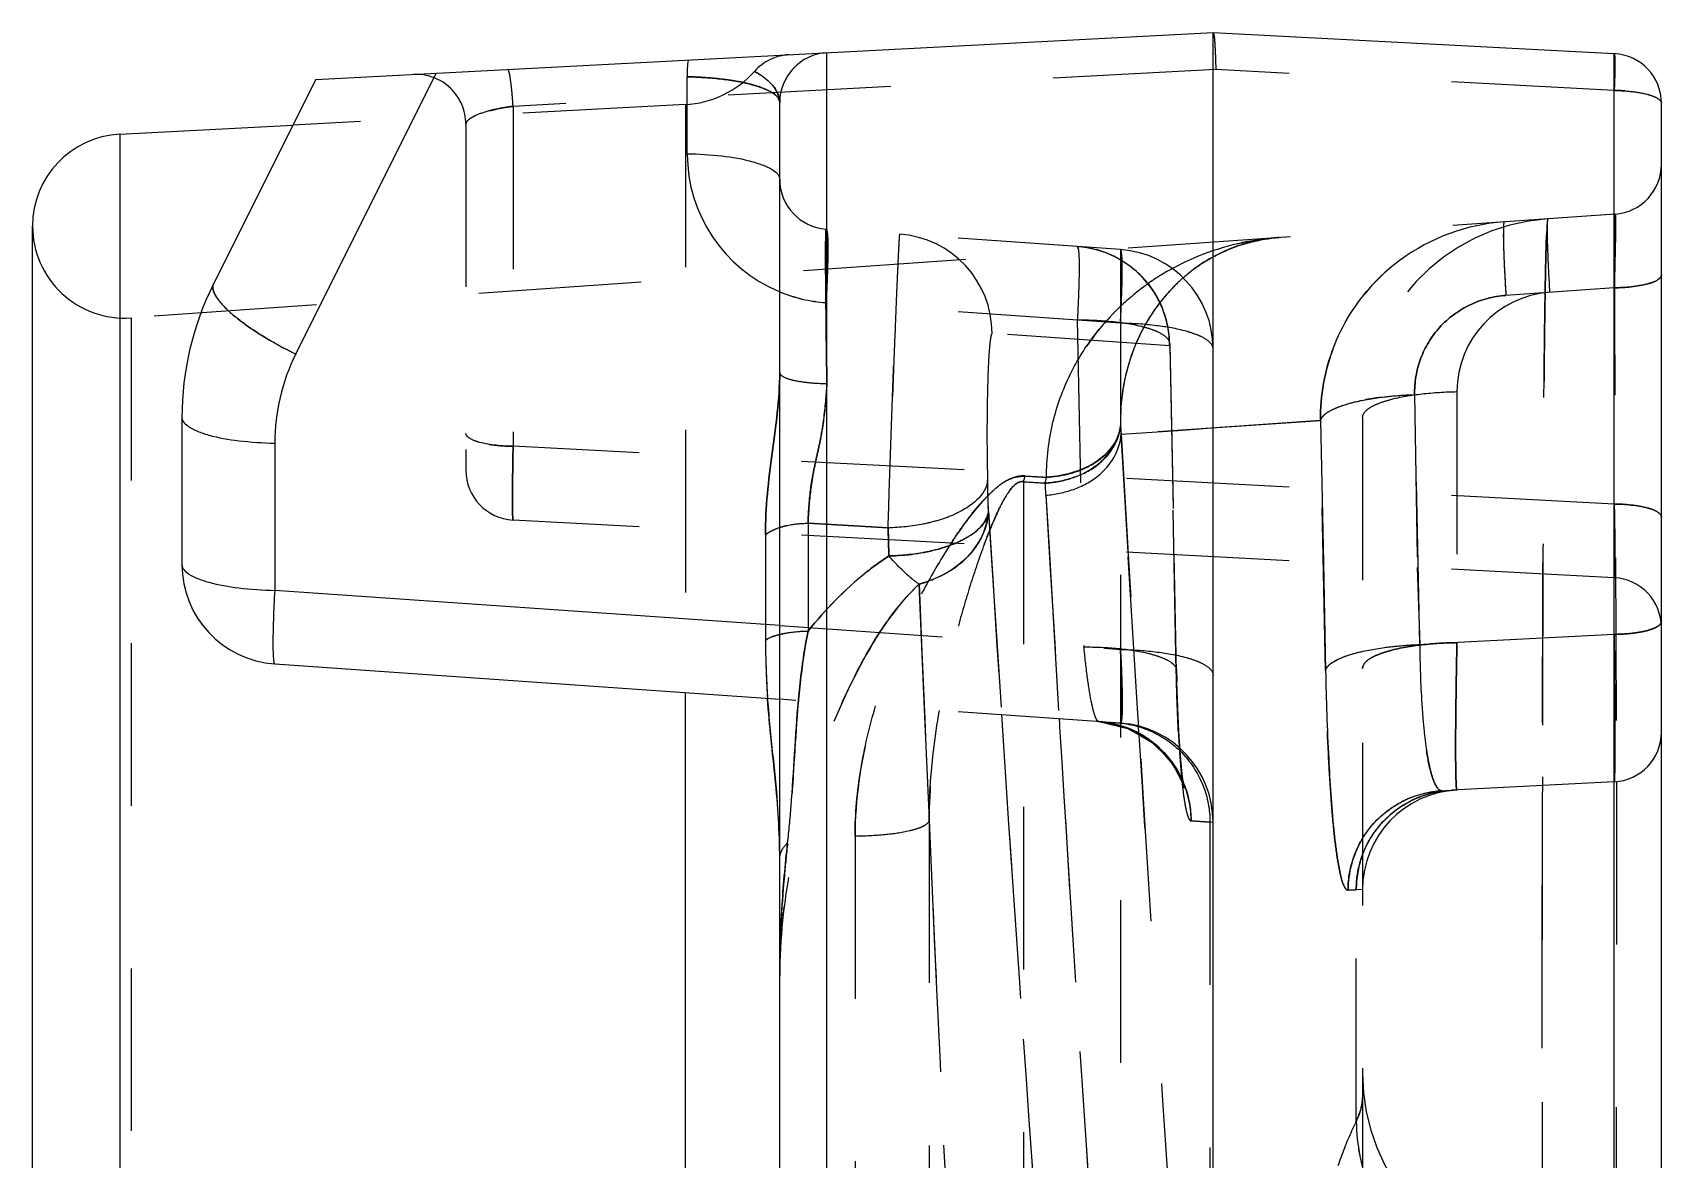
# Model space of a CAD drawing. Header units: millimetres. Extents: x 1727 to 4210, y -6182 to 759.
# Drawn here: x 3004.96 to 3021.31, y -427.03 to -415.71 of the extents above; entities that cross this region are included whole.
import ezdxf

# ---------------------------------------------------------------- set-up
doc = ezdxf.new("R2010")
doc.units = ezdxf.units.MM
doc.header["$LTSCALE"] = 16.335
doc.linetypes.add('HIDDEN', pattern=[0.2, 0.1, -0.1])
doc.layers.get('0').update_dxf_attribs({"linetype": 'CONTINUOUS'})
doc.layers.add('DEFAULT_2', color=8, linetype='HIDDEN')

msp = doc.modelspace()

# ---------------------------------------------------------------- linework, layer by layer
at = {"color": 7, "linetype": 'Continuous'}
for p, q in [((3007.804, -416.186), (3016.811, -415.714)), ((3016.811, -591.714), (3016.811, -415.714)), ((3016.811, -415.714), (3020.837, -415.925)), ((3012.931, -593.711), (3012.935, -415.917)), ((3020.837, -591.503), (3020.837, -415.925)), ((3007.804, -416.186), (3006.778, -418.237)), ((3007.603, -418.943), (3009.013, -416.122)), ((3011.531, -416.93), (3011.531, -416.158)), ((3012.461, -593.626), (3012.461, -416.416)), ((3021.311, -591.003), (3021.311, -416.424)), ((3005.837, -416.734), (3007.575, -416.643)), ((3005.837, -416.734), (3005.837, -433.693)), ((3004.961, -432.771), (3004.961, -417.657)), ((3006.461, -419.579), (3006.461, -421.057)), ((3007.392, -419.837), (3007.392, -421.316)), ((3012.461, -421.67), (3007.392, -421.316)), ((3007.392, -422.055), (3012.461, -422.41)), ((3011.514, -432.371), (3011.514, -422.343))]:
    msp.add_line(p, q, dxfattribs=at)
for centre, radius, start, end in [((3012.961, -416.416), 0.5, 93, 180), ((3020.811, -416.424), 0.5, 0, 87), ((3013.032, -416.158), 1.501, 173.5702, 179.9978), ((3005.885, -417.657), 0.924, 93, 180), ((3013.028, -416.934), 1.495, 180.0028, 247.5204), ((3009.461, -419.579), 3, 153.4349, 180), ((3009.391, -419.837), 1.999, 153.4315, 180.0035), ((3007.461, -421.057), 1, 180, 266)]:
    msp.add_arc(centre, radius, start, end, dxfattribs=at)
for points, knots in [([(3012.202, -416.242), (3012.099, -416.213), (3011.875, -416.175), (3011.65, -416.16), (3011.531, -416.158)], [0, 0, 0, 0, 0.474988, 1, 1, 1, 1]), ([(3012.461, -416.416), (3012.461, -416.38), (3012.404, -416.322), (3012.31, -416.277), (3012.241, -416.253), (3012.202, -416.242)], [0, 0, 0, 0, 0.336817, 0.624483, 1, 1, 1, 1]), ([(3011.531, -416.93), (3011.647, -416.932), (3011.87, -416.946), (3012.131, -416.989), (3012.304, -417.047), (3012.402, -417.092), (3012.461, -417.151), (3012.461, -417.188)], [0, 0, 0, 0, 0.3486, 0.66679, 0.791996, 0.888088, 1, 1, 1, 1]), ([(3006.778, -418.237), (3006.758, -418.277), (3006.797, -418.368), (3006.876, -418.46), (3006.977, -418.555), (3007.105, -418.653), (3007.312, -418.792), (3007.483, -418.885), (3007.603, -418.943)], [0, 0, 0, 0, 0.117056, 0.213862, 0.336535, 0.481931, 0.645224, 1, 1, 1, 1]), ([(3006.461, -419.579), (3006.461, -419.618), (3006.525, -419.677), (3006.622, -419.722), (3006.789, -419.777), (3007.048, -419.82), (3007.271, -419.835), (3007.392, -419.837)], [0, 0, 0, 0, 0.117502, 0.212554, 0.33299, 0.638838, 1, 1, 1, 1]), ([(3006.461, -421.057), (3006.461, -421.097), (3006.525, -421.155), (3006.622, -421.2), (3006.789, -421.255), (3007.048, -421.299), (3007.271, -421.313), (3007.392, -421.316)], [0, 0, 0, 0, 0.117502, 0.212554, 0.33299, 0.638838, 1, 1, 1, 1]), ([(3007.392, -421.316), (3007.386, -421.414), (3007.38, -421.555), (3007.375, -421.732), (3007.373, -421.841), (3007.374, -421.927), (3007.377, -421.995), (3007.382, -422.029), (3007.386, -422.055), (3007.392, -422.055)], [0, 0, 0, 0, 0.397819, 0.570098, 0.717462, 0.836511, 0.924137, 0.97853, 1, 1, 1, 1]), ([(3012.461, -424.008), (3012.461, -423.742), (3012.423, -423.206), (3012.356, -422.674), (3012.339, -422.404)], [0, 0, 0, 0, 0.495259, 1, 1, 1, 1])]:
    msp.add_open_spline(points, degree=3, knots=knots, dxfattribs=at)
at = {"layer": 'DEFAULT_2', "color": 8, "linetype": 'HIDDEN'}
for p, q in [((3016.838, -416.085), (3009.785, -416.455)), ((3012.208, -416.103), (3012.219, -416.11)), ((3020.837, -416.295), (3016.838, -416.085)), ((3011.514, -416.437), (3007.575, -416.643)), ((3009.785, -416.455), (3009.785, -419.869)), ((3011.514, -416.437), (3011.514, -422.343)), ((3009.311, -416.634), (3009.311, -420.11)), ((3020.846, -417.536), (3005.95, -418.578)), ((3015.881, -417.893), (3012.926, -417.687)), ((3020.837, -417.721), (3020.86, -423.239)), ((3015.881, -417.893), (3015.881, -589.534)), ((3020.837, -418.277), (3019.75, -418.353)), ((3015.881, -418.633), (3012.926, -418.426)), ((3005.95, -418.578), (3005.95, -431.848)), ((3015.448, -418.602), (3015.515, -421.884)), ((3016.376, -418.861), (3014.593, -418.736)), ((3016.376, -418.861), (3016.378, -418.841)), ((3016.442, -422.142), (3016.376, -418.861)), ((3016.376, -418.861), (3016.418, -420.957)), ((3016.378, -418.84), (3016.447, -422.23)), ((3018.885, -421.861), (3018.834, -419.35)), ((3018.834, -419.35), (3018.861, -421.085)), ((3019.259, -419.32), (3019.259, -421.841)), ((3017.889, -419.609), (3015.887, -419.748)), ((3016.458, -419.709), (3016.799, -419.685)), ((3016.799, -419.685), (3017.889, -419.609)), ((3017.94, -422.119), (3017.889, -419.609)), ((3017.889, -419.609), (3017.918, -421.036)), ((3018.311, -419.579), (3018.311, -587.849)), ((3015.887, -419.748), (3016.458, -419.709)), ((3015.957, -420.933), (3015.887, -419.748)), ((3020.837, -420.449), (3009.785, -419.869)), ((3014.909, -420.224), (3014.909, -446.277)), ((3015.133, -420.36), (3015.164, -420.891)), ((3020.837, -421.189), (3009.785, -420.61)), ((3012.745, -420.642), (3012.745, -421.725)), ((3013.549, -420.688), (3012.745, -420.642)), ((3012.745, -420.642), (3013.549, -420.688)), ((3014.556, -420.524), (3014.577, -420.86)), ((3012.317, -420.758), (3012.317, -421.814)), ((3013.549, -420.688), (3013.553, -420.807)), ((3013.553, -420.807), (3013.557, -420.97)), ((3014.577, -420.86), (3014.687, -422.564)), ((3015.164, -420.891), (3015.266, -422.606)), ((3016.059, -422.609), (3015.957, -420.933)), ((3016.418, -420.957), (3016.442, -422.142)), ((3017.918, -421.036), (3017.94, -422.119)), ((3018.861, -421.085), (3018.885, -421.861)), ((3013.859, -421.254), (3013.912, -422.51)), ((3012.461, -421.67), (3015.881, -421.909)), ((3020.837, -421.758), (3018.885, -421.861)), ((3016.445, -422.122), (3016.442, -422.142)), ((3015.881, -422.649), (3012.461, -422.41)), ((3013.912, -422.51), (3013.96, -423.623)), ((3015.266, -422.606), (3015.269, -422.657)), ((3015.663, -422.633), (3015.969, -422.705)), ((3016.061, -422.638), (3016.059, -422.609)), ((3016.064, -422.697), (3016.061, -422.638)), ((3015.269, -422.657), (3015.271, -422.686)), ((3015.969, -422.705), (3016.232, -422.865)), ((3016.068, -422.766), (3016.064, -422.697)), ((3016.101, -423.285), (3016.068, -422.766)), ((3016.232, -422.865), (3016.411, -423.067)), ((3016.411, -423.067), (3016.497, -423.236)), ((3016.126, -423.688), (3016.101, -423.285)), ((3016.476, -423.183), (3016.507, -423.26)), ((3016.501, -423.243), (3016.516, -423.293)), ((3020.837, -423.239), (3019.11, -423.329)), ((3020.86, -423.239), (3020.847, -444.381)), ((3013.961, -423.623), (3013.961, -577.455)), ((3013.217, -423.783), (3013.217, -430.972)), ((3016.128, -423.715), (3016.126, -423.688)), ((3016.59, -423.631), (3016.78, -423.644)), ((3016.78, -423.644), (3016.59, -423.631)), ((3016.78, -423.644), (3016.78, -427.998)), ((3016.811, -423.646), (3016.78, -423.644)), ((3018.166, -424.328), (3018.248, -424.323)), ((3018.193, -424.326), (3018.166, -424.328)), ((3018.248, -424.323), (3018.193, -424.326)), ((3018.311, -424.32), (3018.248, -424.323)), ((3018.248, -426.648), (3018.248, -424.326))]:
    msp.add_line(p, q, dxfattribs=at)
for points in [[(3016.507, -423.26), (3016.516, -423.292), (3016.516, -423.288), (3016.503, -423.191), (3016.486, -423.019), (3016.469, -422.782), (3016.455, -422.485), (3016.445, -422.121)], [(3016.516, -423.293), (3016.519, -423.303), (3016.51, -423.247), (3016.493, -423.099), (3016.475, -422.875), (3016.459, -422.582), (3016.447, -422.23)], [(3015.663, -422.633), (3015.922, -422.687), (3016.177, -422.822)], [(3016.177, -422.822), (3016.364, -423.002), (3016.476, -423.183)]]:
    msp.add_lwpolyline(points, dxfattribs=at)
for centre, radius, start, end in [((3012.581, -416.436), 0.5, 93, 138.2863), ((3011.461, -415.438), 1, 273, 318.2863), ((3008.811, -416.634), 0.5, 0, 93), ((3020.813, -418.149), 1.854, 85.9887, 89.2487), ((3020.811, -417.038), 0.5, 274, 0), ((3012.961, -417.188), 0.5, 180, 266), ((3005.885, -417.657), 0.924, 180, 274), ((3013.594, -418.735), 0.999, 359.9539, 85.9658), ((3020.311, -419.579), 2, 94, 180), ((3015.379, -418.856), 0.995, 359.9535, 85.9912), ((3015.811, -418.891), 1, 0, 86), ((3017.606, -420.281), 2.506, 117.667, 125.5821), ((3017.617, -419.439), 1.678, 122.5312, 130.9721), ((2999.881, -417.692), 13.066, 356.7769, 358.2801), ((3017.672, -419.502), 1.762, 130.9828, 137.4697), ((3017.634, -419.455), 1.701, 126.4737, 131.0551), ((3013.031, -416.93), 1.5, 247.5204, 266.0004), ((3017.615, -420.293), 2.52, 125.5929, 133.4703), ((3017.697, -419.527), 1.797, 137.4181, 148.0019), ((3020.259, -419.32), 1, 94.008, 179.9919), ((3017.74, -419.552), 1.847, 148.0475, 156.0025), ((3017.82, -419.588), 1.935, 155.9956, 159.6851), ((3017.898, -419.614), 2.017, 159.7446, 181.3851), ((3018.841, -422.069), 2.714, 97.5632, 100.7036), ((3017.865, -419.587), 1.985, 182.1893, 184.6717), ((3017.839, -419.589), 1.958, 182.1771, 184.6808), ((3849.804, -371.073), 835.336, 183.340548, 184.157992), ((3009.811, -420.11), 0.5, 180, 267), ((3013.28, -419.798), 1.684, 345.3555, 347.3662), ((3018.154, -364.452), 55.809, 266.6807, 266.9031), ((3018.282, -362.183), 58.081, 266.68439, 266.89795), ((3013.44, -419.815), 1.738, 345.8912, 347.9204), ((2866.563, -424.351), 148.043, 1.4814, 1.60214), ((2866.812, -424.344), 147.793, 1.48103, 1.60218), ((3018.345, -370.679), 49.664, 266.0329, 266.2826), ((3018.296, -363.022), 57.303, 266.61099, 266.82812), ((3017.877, -420.199), 2.752, 180.8175, 183.354), ((3848.518, -372.111), 834.78, 183.313483, 184.131474), ((3939.301, -362.071), 926.591, 183.616856, 184.2866), ((3012.522, -421.016), 0.33, 123.9065, 128.4556), ((2892.64, -424.411), 120.966, 1.63016, 1.76385), ((3859.636, -424.421), 839.521, 179.768913, 179.91591), ((4374.082, -364.192), 1361.419, 182.402174, 182.858877), ((3020.811, -421.688), 0.5, 0, 87), ((3022.581, -421.736), 10.264, 180.4321, 183.7276), ((3931.631, -362.573), 918.905, 183.743232, 184.10929), ((3015.592, -423.629), 0.998, 67.3682, 85.9666), ((3848.623, -372.105), 834.886, 183.47335, 183.858735), ((3015.811, -423.646), 1, 360, 86), ((3015.602, -423.603), 0.97, 64.6362, 67.3187), ((3015.593, -423.622), 0.992, 60.2716, 64.6222), ((3015.582, -423.642), 1.015, 47.9183, 60.2799), ((3029.435, -422.084), 12.989, 182.8456, 183.7435), ((3020.811, -422.739), 0.5, 272.9998, 0.0001), ((3015.606, -423.615), 0.978, 43.7101, 47.8956), ((3015.615, -423.606), 0.966, 41.0564, 43.6933), ((3015.576, -423.638), 1.016, 25.6433, 40.9837), ((3015.595, -423.629), 0.995, 359.9568, 25.6587), ((3022.055, -422.662), 5.586, 185.6835, 186.0925), ((4758.865, -425.893), 1738.751, 179.910909, 180.072107), ((3019.311, -424.32), 1, 93, 180), ((3019.244, -424.31), 0.987, 93.0063, 137.384), ((3019.162, -424.32), 0.992, 92.975, 115.4602), ((4351.657, -365.187), 1338.973, 182.50132, 182.718829), ((3019.168, -424.328), 1.002, 150.2988, 179.994), ((3019.255, -424.324), 1.007, 160.4915, 179.9812), ((3023.058, -425.189), 10.597, 177.5627, 179.9811), ((3020.311, -426.168), 2, 180, 266), ((3020.211, -426.622), 1.963, 180.7391, 190.1603)]:
    msp.add_arc(centre, radius, start, end, dxfattribs=at)
for points, knots in [([(3016.811, -415.714), (3016.814, -415.714), (3016.816, -415.727), (3016.821, -415.743), (3016.825, -415.777), (3016.828, -415.821), (3016.831, -415.876), (3016.835, -415.965), (3016.837, -416.036), (3016.838, -416.085)], [0, 0, 0, 0, 0.020809, 0.075531, 0.163505, 0.282757, 0.430225, 0.602519, 1, 1, 1, 1]), ([(3020.837, -415.925), (3020.84, -415.925), (3020.841, -415.938), (3020.843, -415.954), (3020.844, -415.989), (3020.844, -416.031), (3020.844, -416.086), (3020.842, -416.175), (3020.84, -416.246), (3020.837, -416.295)], [0, 0, 0, 0, 0.020098, 0.074127, 0.16172, 0.280933, 0.428597, 0.60127, 1, 1, 1, 1]), ([(3020.844, -415.972), (3020.843, -415.96), (3020.843, -415.944), (3020.84, -415.93), (3020.839, -415.925), (3020.837, -415.925)], [0, 0, 0, 0, 0.732033, 0.92281, 1, 1, 1, 1]), ([(3009.785, -416.455), (3009.781, -416.402), (3009.774, -416.311), (3009.762, -416.206), (3009.753, -416.145), (3009.746, -416.114), (3009.741, -416.096), (3009.736, -416.085), (3009.733, -416.085)], [0, 0, 0, 0, 0.419899, 0.731386, 0.838729, 0.920319, 0.975538, 1, 1, 1, 1]), ([(3009.785, -416.455), (3009.781, -416.402), (3009.774, -416.311), (3009.762, -416.206), (3009.753, -416.145), (3009.746, -416.114), (3009.741, -416.096), (3009.736, -416.085), (3009.733, -416.085)], [0, 0, 0, 0, 0.4199, 0.731388, 0.838731, 0.920321, 0.97554, 1, 1, 1, 1]), ([(3012.461, -416.416), (3012.461, -416.371), (3012.436, -416.303), (3012.381, -416.232), (3012.334, -416.188), (3012.288, -416.153), (3012.25, -416.126), (3012.223, -416.114), (3012.212, -416.104), (3012.208, -416.103)], [0, 0, 0, 0, 0.324311, 0.486066, 0.642014, 0.783094, 0.897716, 0.973429, 1, 1, 1, 1]), ([(3020.837, -416.295), (3020.839, -416.261), (3020.843, -416.153), (3020.846, -416.045), (3020.843, -415.971)], [0, 0, 0, 0, 0.312814, 1, 1, 1, 1]), ([(3020.837, -416.295), (3020.839, -416.261), (3020.843, -416.154), (3020.846, -416.046), (3020.844, -415.972)], [0, 0, 0, 0, 0.312488, 1, 1, 1, 1]), ([(3011.531, -416.158), (3011.642, -416.16), (3011.859, -416.174), (3012.115, -416.214), (3012.292, -416.27), (3012.395, -416.316), (3012.461, -416.376), (3012.461, -416.416)], [0, 0, 0, 0, 0.332247, 0.648966, 0.778654, 0.880422, 1, 1, 1, 1]), ([(3012.086, -416.214), (3012.071, -416.211), (3012.01, -416.199), (3011.948, -416.19), (3011.901, -416.184)], [0, 0, 0, 0, 0.240249, 1, 1, 1, 1]), ([(3012.202, -416.242), (3012.193, -416.24), (3012.154, -416.229), (3012.116, -416.22), (3012.086, -416.214)], [0, 0, 0, 0, 0.237537, 1, 1, 1, 1]), ([(3012.219, -416.11), (3012.231, -416.116), (3012.305, -416.161), (3012.374, -416.218), (3012.415, -416.277)], [0, 0, 0, 0, 0.161396, 1, 1, 1, 1]), ([(3012.461, -416.416), (3012.461, -416.408), (3012.454, -416.369), (3012.42, -416.34), (3012.393, -416.322)], [0, 0, 0, 0, 0.196133, 1, 1, 1, 1]), ([(3012.415, -416.277), (3012.435, -416.308), (3012.457, -416.354), (3012.461, -416.404), (3012.461, -416.416)], [0, 0, 0, 0, 0.743965, 1, 1, 1, 1]), ([(3020.837, -416.295), (3020.899, -416.296), (3021.012, -416.303), (3021.144, -416.324), (3021.229, -416.352), (3021.279, -416.375), (3021.311, -416.404), (3021.311, -416.424)], [0, 0, 0, 0, 0.359997, 0.666818, 0.787607, 0.882717, 1, 1, 1, 1]), ([(3009.785, -416.455), (3009.722, -416.462), (3009.608, -416.481), (3009.458, -416.524), (3009.359, -416.566), (3009.311, -416.613), (3009.311, -416.634)], [0, 0, 0, 0, 0.363038, 0.668447, 0.882537, 1, 1, 1, 1]), ([(3009.311, -416.634), (3009.311, -416.617), (3009.345, -416.577), (3009.385, -416.558), (3009.411, -416.546)], [0, 0, 0, 0, 0.367853, 1, 1, 1, 1]), ([(3009.553, -416.498), (3009.571, -416.493), (3009.647, -416.475), (3009.725, -416.462), (3009.785, -416.455)], [0, 0, 0, 0, 0.234522, 1, 1, 1, 1]), ([(3020.837, -418.277), (3020.839, -418.226), (3020.842, -418.127), (3020.845, -417.986), (3020.848, -417.859), (3020.85, -417.75), (3020.85, -417.662), (3020.85, -417.603), (3020.849, -417.569), (3020.849, -417.551), (3020.848, -417.543), (3020.847, -417.536), (3020.846, -417.536)], [0, 0, 0, 0, 0.207579, 0.400334, 0.57329, 0.721476, 0.840428, 0.927716, 0.958889, 0.981438, 0.995151, 1, 1, 1, 1]), ([(3020.846, -417.536), (3020.847, -417.536), (3020.848, -417.543), (3020.849, -417.551), (3020.849, -417.569), (3020.85, -417.603), (3020.85, -417.663), (3020.85, -417.75), (3020.848, -417.859), (3020.845, -417.986), (3020.842, -418.127), (3020.839, -418.226), (3020.837, -418.277)], [0, 0, 0, 0, 0.004853, 0.01858, 0.04115, 0.072348, 0.159684, 0.278666, 0.426845, 0.599767, 0.792472, 1, 1, 1, 1]), ([(3012.935, -419.239), (3012.933, -419.133), (3012.93, -418.927), (3012.927, -418.631), (3012.924, -418.365), (3012.922, -418.137), (3012.921, -417.973), (3012.922, -417.866), (3012.922, -417.804), (3012.923, -417.756), (3012.922, -417.718), (3012.926, -417.702), (3012.924, -417.686), (3012.926, -417.687)], [0, 0, 0, 0, 0.205885, 0.397931, 0.570907, 0.719582, 0.839243, 0.887338, 0.927257, 0.958737, 0.981516, 0.995338, 1, 1, 1, 1]), ([(3012.926, -417.687), (3012.924, -417.687), (3012.926, -417.702), (3012.922, -417.718), (3012.923, -417.756), (3012.922, -417.804), (3012.922, -417.866), (3012.921, -417.973), (3012.922, -418.137), (3012.924, -418.365), (3012.927, -418.631), (3012.93, -418.927), (3012.933, -419.133), (3012.935, -419.239)], [0, 0, 0, 0, 0.004714, 0.018558, 0.041334, 0.072794, 0.112681, 0.160738, 0.280333, 0.428984, 0.601977, 0.794065, 1, 1, 1, 1]), ([(3012.926, -417.687), (3012.931, -417.687), (3012.936, -417.711), (3012.941, -417.743), (3012.944, -417.809), (3012.945, -417.895), (3012.943, -418.006), (3012.938, -418.186), (3012.932, -418.328), (3012.926, -418.426)], [0, 0, 0, 0, 0.019735, 0.070731, 0.155035, 0.273438, 0.425008, 0.602513, 1, 1, 1, 1]), ([(3013.664, -417.738), (3013.663, -417.738), (3013.663, -417.747), (3013.661, -417.756), (3013.66, -417.779), (3013.658, -417.807), (3013.656, -417.844), (3013.652, -417.909), (3013.648, -418.008), (3013.641, -418.149), (3013.634, -418.316), (3013.626, -418.507), (3013.615, -418.8), (3013.599, -419.198), (3013.582, -419.696), (3013.564, -420.197), (3013.554, -420.528), (3013.549, -420.688)], [0, 0, 0, 0, 0.00145, 0.005689, 0.012713, 0.022495, 0.035005, 0.050211, 0.088413, 0.136405, 0.193446, 0.258569, 0.330666, 0.490951, 0.663524, 0.837167, 1, 1, 1, 1]), ([(3013.549, -420.688), (3013.554, -420.528), (3013.564, -420.197), (3013.582, -419.696), (3013.599, -419.198), (3013.615, -418.8), (3013.626, -418.507), (3013.634, -418.316), (3013.641, -418.149), (3013.648, -418.008), (3013.652, -417.909), (3013.656, -417.844), (3013.658, -417.807), (3013.66, -417.779), (3013.661, -417.756), (3013.663, -417.747), (3013.663, -417.738), (3013.664, -417.738)], [0, 0, 0, 0, 0.162833, 0.336475, 0.509048, 0.669333, 0.74143, 0.806554, 0.863595, 0.911587, 0.949789, 0.964995, 0.977505, 0.987287, 0.994311, 0.99855, 1, 1, 1, 1]), ([(3017.889, -419.609), (3017.886, -419.362), (3017.975, -418.861), (3018.376, -418.215), (3018.99, -417.761), (3019.484, -417.632), (3019.733, -417.614)], [0, 0, 0, 0, 0.249055, 0.498573, 0.74891, 1, 1, 1, 1]), ([(3019.733, -417.614), (3019.364, -417.64), (3018.627, -417.906), (3018.154, -418.531), (3018.021, -418.874)], [0, 0, 0, 0, 0.501302, 1, 1, 1, 1]), ([(3019.725, -417.695), (3019.723, -417.785), (3019.731, -418.005), (3019.742, -418.224), (3019.75, -418.353)], [0, 0, 0, 0, 0.412323, 1, 1, 1, 1]), ([(3019.733, -417.614), (3019.731, -417.615), (3019.729, -417.621), (3019.728, -417.63), (3019.726, -417.648), (3019.725, -417.683), (3019.724, -417.744), (3019.726, -417.834), (3019.729, -417.945), (3019.737, -418.121), (3019.745, -418.259), (3019.75, -418.353)], [0, 0, 0, 0, 0.00597, 0.020295, 0.043422, 0.075288, 0.164684, 0.287257, 0.440404, 0.616319, 1, 1, 1, 1]), ([(3019.733, -417.614), (3019.731, -417.615), (3019.729, -417.624), (3019.727, -417.637), (3019.725, -417.664), (3019.725, -417.683), (3019.725, -417.695)], [0, 0, 0, 0, 0.075052, 0.265449, 0.574362, 1, 1, 1, 1]), ([(3020.172, -445.515), (3020.163, -443.699), (3020.147, -440.135), (3020.132, -435.745), (3020.123, -432.388), (3020.118, -430.044), (3020.115, -427.849), (3020.114, -425.824), (3020.115, -423.989), (3020.118, -422.362), (3020.122, -421.143), (3020.126, -420.283), (3020.129, -419.729), (3020.133, -419.236), (3020.137, -418.807), (3020.142, -418.442), (3020.147, -418.142), (3020.152, -417.933), (3020.156, -417.8), (3020.158, -417.723), (3020.162, -417.666), (3020.164, -417.621), (3020.168, -417.601), (3020.169, -417.584), (3020.172, -417.584)], [0, 0, 0, 0, 0.195101, 0.382727, 0.471458, 0.555661, 0.634501, 0.707225, 0.773121, 0.831567, 0.881986, 0.904037, 0.923908, 0.941548, 0.956922, 0.969997, 0.980743, 0.989131, 0.992435, 0.995143, 0.997253, 0.998765, 0.999677, 1, 1, 1, 1]), ([(3020.172, -417.584), (3020.17, -417.584), (3020.169, -417.59), (3020.167, -417.599), (3020.165, -417.617), (3020.162, -417.653), (3020.159, -417.717), (3020.155, -417.813), (3020.152, -417.937), (3020.148, -418.087), (3020.145, -418.265), (3020.14, -418.556), (3020.135, -418.985), (3020.13, -419.577), (3020.126, -420.273), (3020.123, -420.77), (3020.122, -421.035)], [0, 0, 0, 0, 0.001168, 0.004225, 0.009257, 0.016274, 0.036265, 0.064178, 0.099985, 0.143655, 0.195152, 0.25442, 0.396006, 0.567881, 0.769482, 1, 1, 1, 1]), ([(3020.172, -417.584), (3020.17, -417.584), (3020.168, -417.59), (3020.167, -417.6), (3020.165, -417.618), (3020.164, -417.654), (3020.163, -417.715), (3020.165, -417.805), (3020.169, -417.917), (3020.176, -418.092), (3020.184, -418.229), (3020.189, -418.323)], [0, 0, 0, 0, 0.006088, 0.020727, 0.044313, 0.076729, 0.167285, 0.290738, 0.444121, 0.619546, 1, 1, 1, 1]), ([(3020.172, -417.584), (3020.17, -417.584), (3020.168, -417.59), (3020.167, -417.6), (3020.165, -417.618), (3020.164, -417.654), (3020.163, -417.715), (3020.165, -417.805), (3020.169, -417.917), (3020.176, -418.092), (3020.184, -418.229), (3020.189, -418.323)], [0, 0, 0, 0, 0.006088, 0.020727, 0.044313, 0.076729, 0.167285, 0.290739, 0.444122, 0.619546, 1, 1, 1, 1]), ([(3015.139, -420.179), (3015.139, -419.994), (3015.18, -419.637), (3015.356, -419.15), (3015.613, -418.739), (3016.022, -418.301), (3016.641, -417.919), (3017.199, -417.791), (3017.474, -417.772)], [0, 0, 0, 0, 0.150604, 0.28934, 0.419122, 0.54234, 0.775309, 1, 1, 1, 1]), ([(3015.448, -417.863), (3015.454, -417.863), (3015.458, -417.889), (3015.463, -417.923), (3015.466, -417.991), (3015.467, -418.077), (3015.465, -418.186), (3015.46, -418.363), (3015.454, -418.504), (3015.448, -418.602)], [0, 0, 0, 0, 0.02147, 0.075863, 0.163489, 0.282538, 0.429902, 0.602181, 1, 1, 1, 1]), ([(3016.376, -418.861), (3016.376, -418.741), (3016.33, -418.49), (3016.127, -418.161), (3015.814, -417.934), (3015.568, -417.871), (3015.448, -417.863)], [0, 0, 0, 0, 0.241305, 0.500453, 0.75932, 1, 1, 1, 1]), ([(3015.459, -417.891), (3015.458, -417.884), (3015.456, -417.875), (3015.451, -417.863), (3015.448, -417.863)], [0, 0, 0, 0, 0.696381, 1, 1, 1, 1]), ([(3015.881, -418.633), (3015.887, -418.534), (3015.893, -418.393), (3015.898, -418.216), (3015.9, -418.107), (3015.899, -418.021), (3015.896, -417.953), (3015.891, -417.919), (3015.886, -417.894), (3015.881, -417.893)], [0, 0, 0, 0, 0.397819, 0.570098, 0.717462, 0.836511, 0.924137, 0.97853, 1, 1, 1, 1]), ([(3017.474, -417.772), (3017.385, -417.778), (3017.029, -417.821), (3016.682, -417.937), (3016.443, -418.062)], [0, 0, 0, 0, 0.24837, 1, 1, 1, 1]), ([(3017.474, -417.772), (3017.325, -417.783), (3017.021, -417.847), (3016.748, -417.994), (3016.622, -418.087)], [0, 0, 0, 0, 0.490643, 1, 1, 1, 1]), ([(3016.715, -418.024), (3016.773, -417.987), (3017.008, -417.857), (3017.276, -417.786), (3017.474, -417.772)], [0, 0, 0, 0, 0.258839, 1, 1, 1, 1]), ([(3016.099, -418.169), (3016.121, -418.192), (3016.203, -418.287), (3016.267, -418.398), (3016.303, -418.485)], [0, 0, 0, 0, 0.252777, 1, 1, 1, 1]), ([(3020.837, -418.277), (3020.95, -418.276), (3021.105, -418.261), (3021.261, -418.212), (3021.311, -418.168), (3021.311, -418.148)], [0, 0, 0, 0, 0.66723, 0.885465, 1, 1, 1, 1]), ([(3021.311, -418.148), (3021.311, -418.168), (3021.261, -418.212), (3021.105, -418.261), (3020.95, -418.276), (3020.837, -418.277)], [0, 0, 0, 0, 0.114532, 0.332766, 1, 1, 1, 1]), ([(3007.603, -418.943), (3007.483, -418.885), (3007.312, -418.792), (3007.105, -418.654), (3006.977, -418.555), (3006.876, -418.46), (3006.798, -418.368), (3006.758, -418.277), (3006.778, -418.237)], [0, 0, 0, 0, 0.354576, 0.51775, 0.663128, 0.785906, 0.88284, 1, 1, 1, 1]), ([(3016.392, -418.292), (3016.362, -418.323), (3016.242, -418.46), (3016.143, -418.615), (3016.082, -418.739)], [0, 0, 0, 0, 0.239638, 1, 1, 1, 1]), ([(3019.75, -418.353), (3019.625, -418.362), (3019.376, -418.428), (3019.069, -418.656), (3018.873, -418.98), (3018.831, -419.228), (3018.834, -419.35)], [0, 0, 0, 0, 0.253584, 0.505441, 0.754136, 1, 1, 1, 1]), ([(3018.834, -419.35), (3018.831, -419.228), (3018.873, -418.98), (3019.069, -418.656), (3019.376, -418.428), (3019.625, -418.362), (3019.75, -418.353)], [0, 0, 0, 0, 0.245865, 0.494582, 0.746444, 1, 1, 1, 1]), ([(3015.881, -418.464), (3015.85, -418.493), (3015.726, -418.617), (3015.616, -418.753), (3015.542, -418.863)], [0, 0, 0, 0, 0.245222, 1, 1, 1, 1]), ([(3016.378, -418.841), (3016.377, -418.802), (3016.313, -418.745), (3016.216, -418.702), (3016.049, -418.651), (3015.79, -418.613), (3015.568, -418.602), (3015.448, -418.602)], [0, 0, 0, 0, 0.117313, 0.212191, 0.332481, 0.638396, 1, 1, 1, 1]), ([(3016.15, -418.682), (3016.048, -418.652), (3015.814, -418.614), (3015.578, -418.602), (3015.448, -418.602)], [0, 0, 0, 0, 0.451016, 1, 1, 1, 1]), ([(3016.811, -418.891), (3016.811, -418.852), (3016.748, -418.793), (3016.651, -418.748), (3016.483, -418.693), (3016.224, -418.65), (3016.002, -418.635), (3015.881, -418.633)], [0, 0, 0, 0, 0.117502, 0.212554, 0.33299, 0.638839, 1, 1, 1, 1]), ([(3014.593, -418.736), (3014.59, -418.736), (3014.583, -418.75), (3014.579, -418.772), (3014.572, -418.815), (3014.567, -418.87), (3014.561, -418.94), (3014.554, -419.059), (3014.548, -419.234), (3014.543, -419.465), (3014.54, -419.795), (3014.543, -420.046), (3014.548, -420.212)], [0, 0, 0, 0, 0.006995, 0.024154, 0.051935, 0.090085, 0.137977, 0.194828, 0.331866, 0.491876, 0.664177, 1, 1, 1, 1]), ([(3016.082, -418.739), (3016.05, -418.804), (3015.927, -419.096), (3015.876, -419.419), (3015.882, -419.663)], [0, 0, 0, 0, 0.230157, 1, 1, 1, 1]), ([(3012.317, -420.758), (3012.317, -420.483), (3012.379, -419.94), (3012.461, -419.399), (3012.461, -419.128)], [0, 0, 0, 0, 0.5028, 1, 1, 1, 1]), ([(3012.461, -419.128), (3012.461, -419.399), (3012.379, -419.94), (3012.317, -420.483), (3012.317, -420.758)], [0, 0, 0, 0, 0.49723, 1, 1, 1, 1]), ([(3012.461, -419.128), (3012.461, -419.147), (3012.517, -419.185), (3012.61, -419.209), (3012.759, -419.233), (3012.871, -419.238), (3012.935, -419.239)], [0, 0, 0, 0, 0.115609, 0.323651, 0.618728, 1, 1, 1, 1]), ([(3012.935, -419.239), (3012.927, -419.359), (3012.913, -419.541), (3012.875, -419.78), (3012.836, -419.957), (3012.797, -420.132), (3012.761, -420.36), (3012.75, -420.53), (3012.745, -420.642)], [0, 0, 0, 0, 0.255171, 0.384111, 0.512539, 0.639393, 0.763614, 1, 1, 1, 1]), ([(3012.745, -420.642), (3012.749, -420.53), (3012.76, -420.36), (3012.797, -420.132), (3012.836, -419.957), (3012.875, -419.78), (3012.914, -419.541), (3012.928, -419.359), (3012.935, -419.239)], [0, 0, 0, 0, 0.236356, 0.360611, 0.487501, 0.615957, 0.74489, 1, 1, 1, 1]), ([(3017.889, -419.609), (3017.9, -419.569), (3018.005, -419.491), (3018.211, -419.424), (3018.503, -419.37), (3018.721, -419.354), (3018.834, -419.35)], [0, 0, 0, 0, 0.122589, 0.349475, 0.662343, 1, 1, 1, 1]), ([(3018.311, -419.579), (3018.311, -419.541), (3018.373, -419.482), (3018.472, -419.436), (3018.649, -419.378), (3018.915, -419.336), (3019.141, -419.322), (3019.259, -419.32)], [0, 0, 0, 0, 0.111541, 0.207879, 0.33353, 0.652457, 1, 1, 1, 1]), ([(3018.483, -419.379), (3018.571, -419.367), (3018.688, -419.356), (3018.805, -419.351), (3018.834, -419.35)], [0, 0, 0, 0, 0.753459, 1, 1, 1, 1]), ([(3017.889, -419.609), (3017.895, -419.587), (3017.934, -419.54), (3018.082, -419.458), (3018.227, -419.423), (3018.336, -419.402)], [0, 0, 0, 0, 0.133913, 0.341822, 1, 1, 1, 1]), ([(3015.882, -419.66), (3015.869, -419.814), (3015.712, -420.05), (3015.404, -420.197), (3015.218, -420.234), (3015.125, -420.239)], [0, 0, 0, 0, 0.452446, 0.72561, 1, 1, 1, 1]), ([(3015.125, -420.239), (3015.218, -420.234), (3015.402, -420.198), (3015.71, -420.052), (3015.869, -419.816), (3015.882, -419.662)], [0, 0, 0, 0, 0.271836, 0.544172, 1, 1, 1, 1]), ([(3015.882, -419.662), (3015.868, -419.802), (3015.705, -420.014), (3015.41, -420.14), (3015.23, -420.174), (3015.139, -420.179)], [0, 0, 0, 0, 0.439064, 0.716605, 1, 1, 1, 1]), ([(3015.833, -419.82), (3015.84, -419.807), (3015.864, -419.757), (3015.878, -419.701), (3015.882, -419.66)], [0, 0, 0, 0, 0.265035, 1, 1, 1, 1]), ([(3009.785, -419.869), (3009.672, -419.868), (3009.517, -419.853), (3009.362, -419.804), (3009.311, -419.76), (3009.311, -419.74)], [0, 0, 0, 0, 0.667231, 0.885464, 1, 1, 1, 1]), ([(3009.541, -419.849), (3009.561, -419.852), (3009.642, -419.863), (3009.723, -419.869), (3009.785, -419.869)], [0, 0, 0, 0, 0.243982, 1, 1, 1, 1]), ([(3015.13, -420.36), (3015.224, -420.354), (3015.413, -420.312), (3015.726, -420.155), (3015.88, -419.906), (3015.887, -419.748)], [0, 0, 0, 0, 0.272697, 0.546213, 1, 1, 1, 1]), ([(3015.139, -420.179), (3015.282, -420.172), (3015.55, -420.112), (3015.773, -419.93), (3015.833, -419.82)], [0, 0, 0, 0, 0.531284, 1, 1, 1, 1]), ([(3009.785, -419.869), (3009.784, -419.92), (3009.782, -420.019), (3009.78, -420.16), (3009.779, -420.287), (3009.778, -420.396), (3009.779, -420.483), (3009.779, -420.543), (3009.781, -420.577), (3009.782, -420.595), (3009.783, -420.603), (3009.784, -420.61), (3009.785, -420.61)], [0, 0, 0, 0, 0.206576, 0.399496, 0.572502, 0.720426, 0.839791, 0.927371, 0.958547, 0.981098, 0.994889, 1, 1, 1, 1]), ([(3009.785, -420.61), (3009.784, -420.61), (3009.783, -420.603), (3009.782, -420.595), (3009.781, -420.577), (3009.779, -420.543), (3009.779, -420.483), (3009.778, -420.396), (3009.779, -420.287), (3009.78, -420.16), (3009.782, -420.019), (3009.784, -419.92), (3009.785, -419.869)], [0, 0, 0, 0, 0.005108, 0.018899, 0.04145, 0.072628, 0.160211, 0.279576, 0.427499, 0.600505, 0.793425, 1, 1, 1, 1]), ([(3014.923, -420.167), (3014.876, -420.164), (3014.783, -420.183), (3014.67, -420.255), (3014.574, -420.339), (3014.405, -420.518), (3014.188, -420.819), (3013.933, -421.247), (3013.706, -421.703), (3013.51, -422.186), (3013.299, -422.872), (3013.217, -423.417), (3013.217, -423.783)], [0, 0, 0, 0, 0.033724, 0.065486, 0.095732, 0.125321, 0.242532, 0.361611, 0.483606, 0.608649, 0.736645, 1, 1, 1, 1]), ([(3014.183, -420.84), (3014.228, -420.77), (3014.323, -420.633), (3014.451, -420.468), (3014.568, -420.348), (3014.662, -420.258), (3014.78, -420.184), (3014.874, -420.169), (3014.923, -420.167)], [0, 0, 0, 0, 0.241603, 0.482598, 0.60409, 0.728627, 0.858971, 1, 1, 1, 1]), ([(3014.548, -420.212), (3014.533, -420.361), (3014.324, -420.515), (3014.081, -420.607), (3013.849, -420.667), (3013.669, -420.685), (3013.549, -420.688)], [0, 0, 0, 0, 0.38828, 0.533752, 0.689274, 1, 1, 1, 1]), ([(3014.909, -420.224), (3014.848, -420.215), (3014.739, -420.341), (3014.656, -420.509), (3014.57, -420.706), (3014.468, -420.973), (3014.352, -421.323), (3014.228, -421.755), (3014.122, -422.203), (3014.007, -422.824), (3013.961, -423.302), (3013.961, -423.623)], [0, 0, 0, 0, 0.051586, 0.108905, 0.167463, 0.22699, 0.348671, 0.473637, 0.601647, 0.732413, 1, 1, 1, 1]), ([(3014.513, -420.857), (3014.537, -420.795), (3014.585, -420.671), (3014.651, -420.519), (3014.712, -420.402), (3014.772, -420.301), (3014.851, -420.215), (3014.909, -420.224)], [0, 0, 0, 0, 0.2619, 0.51968, 0.64674, 0.772337, 1, 1, 1, 1]), ([(3021.311, -420.578), (3021.311, -420.559), (3021.261, -420.514), (3021.105, -420.465), (3020.95, -420.45), (3020.837, -420.449)], [0, 0, 0, 0, 0.114532, 0.33276, 1, 1, 1, 1]), ([(3020.837, -420.449), (3020.839, -420.5), (3020.84, -420.599), (3020.843, -420.74), (3020.844, -420.867), (3020.844, -420.976), (3020.844, -421.063), (3020.843, -421.122), (3020.842, -421.156), (3020.841, -421.174), (3020.839, -421.182), (3020.839, -421.189), (3020.837, -421.189)], [0, 0, 0, 0, 0.207567, 0.400275, 0.573163, 0.721272, 0.840154, 0.927412, 0.958597, 0.981186, 0.994978, 1, 1, 1, 1]), ([(3020.837, -420.449), (3020.95, -420.45), (3021.105, -420.465), (3021.261, -420.514), (3021.311, -420.559), (3021.311, -420.578)], [0, 0, 0, 0, 0.667245, 0.885472, 1, 1, 1, 1]), ([(3012.317, -420.758), (3012.372, -420.714), (3012.517, -420.658), (3012.666, -420.642), (3012.745, -420.642)], [0, 0, 0, 0, 0.471716, 1, 1, 1, 1]), ([(3012.338, -420.742), (3012.347, -420.736), (3012.385, -420.713), (3012.426, -420.696), (3012.458, -420.685)], [0, 0, 0, 0, 0.234587, 1, 1, 1, 1]), ([(3012.458, -420.685), (3012.48, -420.678), (3012.574, -420.651), (3012.672, -420.642), (3012.745, -420.642)], [0, 0, 0, 0, 0.243701, 1, 1, 1, 1]), ([(3014.556, -420.523), (3014.55, -420.583), (3014.492, -420.678), (3014.373, -420.769), (3014.19, -420.867), (3013.913, -420.944), (3013.677, -420.968), (3013.557, -420.97)], [0, 0, 0, 0, 0.155833, 0.262538, 0.389675, 0.688985, 1, 1, 1, 1]), ([(3013.859, -421.254), (3013.949, -421.229), (3014.126, -421.157), (3014.416, -420.95), (3014.549, -420.69), (3014.556, -420.523)], [0, 0, 0, 0, 0.264858, 0.529574, 1, 1, 1, 1]), ([(3014.221, -420.844), (3014.269, -420.824), (3014.407, -420.757), (3014.545, -420.628), (3014.556, -420.523)], [0, 0, 0, 0, 0.333074, 1, 1, 1, 1]), ([(3014.556, -420.523), (3014.555, -420.551), (3014.541, -420.668), (3014.493, -420.78), (3014.444, -420.855)], [0, 0, 0, 0, 0.238203, 1, 1, 1, 1]), ([(3013.557, -420.97), (3013.729, -420.967), (3013.956, -420.937), (3014.171, -420.865), (3014.221, -420.844)], [0, 0, 0, 0, 0.76033, 1, 1, 1, 1]), ([(3012.745, -421.725), (3012.92, -421.51), (3013.178, -421.239), (3013.479, -421.02), (3013.557, -420.97)], [0, 0, 0, 0, 0.748482, 1, 1, 1, 1]), ([(3013.557, -420.97), (3013.479, -421.02), (3013.179, -421.239), (3012.92, -421.51), (3012.745, -421.725)], [0, 0, 0, 0, 0.251481, 1, 1, 1, 1]), ([(3013.859, -421.254), (3013.834, -421.236), (3013.726, -421.151), (3013.628, -421.052), (3013.557, -420.97)], [0, 0, 0, 0, 0.218069, 1, 1, 1, 1]), ([(3014.444, -420.855), (3014.413, -420.904), (3014.26, -421.091), (3014.033, -421.207), (3013.859, -421.254)], [0, 0, 0, 0, 0.243842, 1, 1, 1, 1]), ([(3013.859, -421.254), (3013.616, -421.483), (3013.237, -422.072), (3012.825, -423.036), (3012.541, -424.085), (3012.461, -424.817), (3012.461, -425.186)], [0, 0, 0, 0, 0.235899, 0.483767, 0.739847, 1, 1, 1, 1]), ([(3013.084, -422.451), (3013.184, -422.229), (3013.4, -421.803), (3013.689, -421.415), (3013.859, -421.254)], [0, 0, 0, 0, 0.510405, 1, 1, 1, 1]), ([(3021.311, -421.629), (3021.311, -421.649), (3021.279, -421.678), (3021.229, -421.701), (3021.144, -421.729), (3021.012, -421.75), (3020.899, -421.757), (3020.837, -421.758)], [0, 0, 0, 0, 0.117209, 0.212258, 0.332967, 0.639879, 1, 1, 1, 1]), ([(3020.837, -421.758), (3020.899, -421.757), (3021.012, -421.75), (3021.144, -421.729), (3021.229, -421.701), (3021.279, -421.678), (3021.311, -421.649), (3021.311, -421.629)], [0, 0, 0, 0, 0.3599, 0.666629, 0.787456, 0.882615, 1, 1, 1, 1]), ([(3012.317, -421.814), (3012.372, -421.78), (3012.517, -421.738), (3012.663, -421.725), (3012.745, -421.725)], [0, 0, 0, 0, 0.43946, 1, 1, 1, 1]), ([(3012.317, -421.814), (3012.326, -421.808), (3012.371, -421.784), (3012.42, -421.769), (3012.458, -421.759)], [0, 0, 0, 0, 0.212929, 1, 1, 1, 1]), ([(3012.317, -421.814), (3012.319, -422.003), (3012.331, -422.376), (3012.385, -422.927), (3012.445, -423.469), (3012.461, -423.829), (3012.461, -424.008)], [0, 0, 0, 0, 0.25753, 0.508935, 0.755266, 1, 1, 1, 1]), ([(3012.458, -421.759), (3012.48, -421.753), (3012.575, -421.733), (3012.671, -421.725), (3012.745, -421.725)], [0, 0, 0, 0, 0.235857, 1, 1, 1, 1]), ([(3012.745, -421.725), (3012.675, -422.073), (3012.615, -422.786), (3012.58, -423.498), (3012.541, -423.854)], [0, 0, 0, 0, 0.497685, 1, 1, 1, 1]), ([(3012.649, -422.423), (3012.654, -422.365), (3012.677, -422.131), (3012.71, -421.898), (3012.745, -421.725)], [0, 0, 0, 0, 0.248223, 1, 1, 1, 1]), ([(3020.837, -421.758), (3020.838, -421.86), (3020.84, -422.058), (3020.843, -422.341), (3020.844, -422.594), (3020.844, -422.811), (3020.844, -422.967), (3020.843, -423.069), (3020.843, -423.128), (3020.841, -423.173), (3020.842, -423.209), (3020.838, -423.225), (3020.84, -423.238), (3020.837, -423.239)], [0, 0, 0, 0, 0.207229, 0.400216, 0.572936, 0.720934, 0.840349, 0.888369, 0.928121, 0.959291, 0.981724, 0.995312, 1, 1, 1, 1]), ([(3020.837, -423.239), (3020.84, -423.238), (3020.838, -423.225), (3020.842, -423.209), (3020.841, -423.173), (3020.843, -423.128), (3020.843, -423.069), (3020.844, -422.967), (3020.844, -422.811), (3020.844, -422.594), (3020.843, -422.341), (3020.84, -422.058), (3020.838, -421.86), (3020.837, -421.758)], [0, 0, 0, 0, 0.004687, 0.018275, 0.040707, 0.071876, 0.111628, 0.159647, 0.279059, 0.427057, 0.599779, 0.79277, 1, 1, 1, 1]), ([(3015.663, -422.633), (3015.655, -422.633), (3015.639, -422.611), (3015.623, -422.571), (3015.604, -422.504), (3015.576, -422.373), (3015.544, -422.163), (3015.524, -421.983), (3015.515, -421.884)], [0, 0, 0, 0, 0.029769, 0.088527, 0.177886, 0.296613, 0.611485, 1, 1, 1, 1]), ([(3015.515, -421.884), (3015.629, -421.884), (3015.849, -421.893), (3016.108, -421.93), (3016.282, -421.983), (3016.381, -422.026), (3016.444, -422.083), (3016.445, -422.121)], [0, 0, 0, 0, 0.344919, 0.662647, 0.788821, 0.886213, 1, 1, 1, 1]), ([(3015.515, -421.884), (3015.629, -421.884), (3015.849, -421.893), (3016.108, -421.93), (3016.282, -421.983), (3016.381, -422.027), (3016.444, -422.083), (3016.445, -422.121)], [0, 0, 0, 0, 0.344968, 0.662718, 0.788883, 0.886255, 1, 1, 1, 1]), ([(3015.881, -422.649), (3015.886, -422.649), (3015.891, -422.623), (3015.896, -422.591), (3015.899, -422.523), (3015.899, -422.437), (3015.898, -422.328), (3015.893, -422.15), (3015.887, -422.008), (3015.881, -421.909)], [0, 0, 0, 0, 0.020395, 0.074035, 0.160887, 0.279346, 0.427107, 0.599765, 1, 1, 1, 1]), ([(3015.881, -421.909), (3015.997, -421.911), (3016.22, -421.926), (3016.481, -421.969), (3016.654, -422.026), (3016.752, -422.072), (3016.811, -422.13), (3016.811, -422.167)], [0, 0, 0, 0, 0.348601, 0.666793, 0.791999, 0.888091, 1, 1, 1, 1]), ([(3015.881, -421.909), (3015.887, -422.008), (3015.893, -422.15), (3015.898, -422.328), (3015.899, -422.437), (3015.899, -422.523), (3015.896, -422.591), (3015.891, -422.623), (3015.886, -422.649), (3015.881, -422.649)], [0, 0, 0, 0, 0.400238, 0.572906, 0.720665, 0.839103, 0.925933, 0.97957, 1, 1, 1, 1]), ([(3017.94, -422.119), (3017.951, -422.079), (3018.058, -422), (3018.265, -421.934), (3018.557, -421.88), (3018.773, -421.864), (3018.885, -421.861)], [0, 0, 0, 0, 0.124394, 0.353374, 0.665861, 1, 1, 1, 1]), ([(3017.94, -422.119), (3017.946, -422.1), (3017.977, -422.059), (3018.096, -421.984), (3018.214, -421.951), (3018.303, -421.93)], [0, 0, 0, 0, 0.141023, 0.349501, 1, 1, 1, 1]), ([(3019.259, -421.841), (3019.141, -421.843), (3018.915, -421.856), (3018.649, -421.899), (3018.472, -421.957), (3018.373, -422.002), (3018.311, -422.062), (3018.311, -422.099)], [0, 0, 0, 0, 0.347543, 0.66647, 0.792121, 0.888459, 1, 1, 1, 1]), ([(3018.311, -422.099), (3018.311, -422.062), (3018.373, -422.002), (3018.472, -421.957), (3018.649, -421.899), (3018.915, -421.856), (3019.141, -421.843), (3019.259, -421.841)], [0, 0, 0, 0, 0.111536, 0.207872, 0.333521, 0.65245, 1, 1, 1, 1]), ([(3018.527, -421.89), (3018.617, -421.878), (3018.736, -421.867), (3018.856, -421.861), (3018.885, -421.861)], [0, 0, 0, 0, 0.754046, 1, 1, 1, 1]), ([(3018.885, -421.861), (3018.887, -422.058), (3018.896, -422.342), (3018.924, -422.697), (3018.95, -422.913), (3018.982, -423.087), (3019.013, -423.202), (3019.043, -423.27), (3019.066, -423.308), (3019.093, -423.33), (3019.11, -423.329)], [0, 0, 0, 0, 0.391356, 0.560168, 0.704922, 0.821693, 0.90891, 0.941388, 0.966718, 1, 1, 1, 1]), ([(3019.259, -421.841), (3019.257, -421.943), (3019.253, -422.141), (3019.249, -422.424), (3019.246, -422.678), (3019.245, -422.895), (3019.246, -423.05), (3019.247, -423.152), (3019.249, -423.211), (3019.251, -423.256), (3019.252, -423.292), (3019.255, -423.308), (3019.257, -423.321), (3019.259, -423.321)], [0, 0, 0, 0, 0.20767, 0.400375, 0.573217, 0.721302, 0.840225, 0.887955, 0.927539, 0.958735, 0.98131, 0.995057, 1, 1, 1, 1]), ([(3019.259, -423.321), (3019.257, -423.321), (3019.255, -423.308), (3019.252, -423.292), (3019.251, -423.256), (3019.249, -423.211), (3019.247, -423.152), (3019.246, -423.05), (3019.245, -422.895), (3019.246, -422.678), (3019.249, -422.424), (3019.253, -422.141), (3019.257, -421.943), (3019.259, -421.841)], [0, 0, 0, 0, 0.004953, 0.018706, 0.041283, 0.072477, 0.112056, 0.15978, 0.278687, 0.426758, 0.599593, 0.792303, 1, 1, 1, 1]), ([(3016.442, -422.142), (3016.446, -422.34), (3016.455, -422.623), (3016.476, -422.979), (3016.494, -423.198), (3016.513, -423.373), (3016.536, -423.508), (3016.555, -423.584), (3016.577, -423.63), (3016.59, -423.631)], [0, 0, 0, 0, 0.393767, 0.56419, 0.710707, 0.829658, 0.918287, 0.974637, 1, 1, 1, 1]), ([(3016.462, -422.729), (3016.46, -422.682), (3016.451, -422.487), (3016.445, -422.291), (3016.442, -422.142)], [0, 0, 0, 0, 0.236176, 1, 1, 1, 1]), ([(3018.165, -424.326), (3018.147, -424.327), (3018.11, -424.26), (3018.084, -424.151), (3018.048, -423.953), (3018.019, -423.695), (3017.992, -423.37), (3017.96, -422.838), (3017.946, -422.415), (3017.94, -422.119)], [0, 0, 0, 0, 0.024148, 0.079063, 0.166598, 0.28502, 0.431733, 0.602994, 1, 1, 1, 1]), ([(3017.94, -422.119), (3017.946, -422.415), (3017.964, -422.947), (3017.999, -423.478), (3018.022, -423.714)], [0, 0, 0, 0, 0.555193, 1, 1, 1, 1]), ([(3012.54, -423.854), (3012.554, -423.731), (3012.598, -423.255), (3012.617, -422.776), (3012.649, -422.423)], [0, 0, 0, 0, 0.2596, 1, 1, 1, 1]), ([(3013.217, -423.783), (3013.219, -423.559), (3013.257, -423.116), (3013.361, -422.685), (3013.424, -422.475)], [0, 0, 0, 0, 0.505646, 1, 1, 1, 1]), ([(3013.961, -423.623), (3013.961, -423.53), (3013.972, -423.161), (3014.017, -422.793), (3014.064, -422.521)], [0, 0, 0, 0, 0.252482, 1, 1, 1, 1]), ([(3015.663, -422.633), (3015.781, -422.642), (3016.025, -422.704), (3016.338, -422.928), (3016.544, -423.257), (3016.59, -423.51), (3016.59, -423.631)], [0, 0, 0, 0, 0.237972, 0.495781, 0.755961, 1, 1, 1, 1]), ([(3015.852, -422.647), (3015.976, -422.655), (3016.223, -422.72), (3016.529, -422.946), (3016.733, -423.269), (3016.78, -423.52), (3016.78, -423.644)], [0, 0, 0, 0, 0.249614, 0.499383, 0.749563, 1, 1, 1, 1]), ([(3015.852, -422.647), (3015.976, -422.655), (3016.223, -422.72), (3016.529, -422.946), (3016.733, -423.269), (3016.78, -423.52), (3016.78, -423.644)], [0, 0, 0, 0, 0.249614, 0.499384, 0.749563, 1, 1, 1, 1]), ([(3019.024, -423.226), (3019.017, -423.206), (3018.984, -423.107), (3018.966, -423.004), (3018.953, -422.921)], [0, 0, 0, 0, 0.195772, 1, 1, 1, 1]), ([(3019.11, -423.329), (3019.093, -423.33), (3019.051, -423.296), (3019.035, -423.253), (3019.024, -423.226)], [0, 0, 0, 0, 0.364998, 1, 1, 1, 1]), ([(3018.166, -424.328), (3018.166, -424.207), (3018.212, -423.953), (3018.42, -423.621), (3018.739, -423.395), (3018.99, -423.335), (3019.11, -423.329)], [0, 0, 0, 0, 0.24112, 0.500503, 0.759572, 1, 1, 1, 1]), ([(3018.248, -424.323), (3018.248, -424.202), (3018.294, -423.948), (3018.503, -423.617), (3018.822, -423.391), (3019.072, -423.331), (3019.193, -423.325)], [0, 0, 0, 0, 0.241128, 0.500512, 0.759578, 1, 1, 1, 1]), ([(3018.43, -423.649), (3018.452, -423.626), (3018.542, -423.537), (3018.65, -423.465), (3018.735, -423.424)], [0, 0, 0, 0, 0.253035, 1, 1, 1, 1]), ([(3013.217, -423.783), (3013.317, -423.782), (3013.502, -423.772), (3013.713, -423.744), (3013.848, -423.707), (3013.914, -423.68), (3013.961, -423.647), (3013.961, -423.623)], [0, 0, 0, 0, 0.383349, 0.708075, 0.824951, 0.909787, 1, 1, 1, 1]), ([(3018.022, -423.714), (3018.031, -423.802), (3018.048, -423.953), (3018.084, -424.151), (3018.11, -424.26), (3018.147, -424.327), (3018.165, -424.326)], [0, 0, 0, 0, 0.415517, 0.722648, 0.915291, 1, 1, 1, 1]), ([(3018.306, -423.987), (3018.317, -423.956), (3018.368, -423.833), (3018.444, -423.719), (3018.512, -423.645)], [0, 0, 0, 0, 0.245996, 1, 1, 1, 1]), ([(3012.54, -423.854), (3012.528, -423.963), (3012.484, -424.406), (3012.461, -424.851), (3012.461, -425.186)], [0, 0, 0, 0, 0.246415, 1, 1, 1, 1]), ([(3012.461, -424.008), (3012.461, -423.994), (3012.469, -423.936), (3012.507, -423.884), (3012.54, -423.854)], [0, 0, 0, 0, 0.236007, 1, 1, 1, 1]), ([(3012.461, -424.008), (3012.461, -423.995), (3012.469, -423.936), (3012.507, -423.884), (3012.54, -423.854)], [0, 0, 0, 0, 0.2305, 1, 1, 1, 1]), ([(3012.471, -424.739), (3012.474, -424.664), (3012.489, -424.369), (3012.516, -424.074), (3012.54, -423.854)], [0, 0, 0, 0, 0.252467, 1, 1, 1, 1]), ([(3018.248, -426.648), (3018.258, -426.626), (3018.29, -426.55), (3018.311, -426.468), (3018.311, -426.409)], [0, 0, 0, 0, 0.290553, 1, 1, 1, 1]), ([(3018.283, -426.56), (3018.281, -426.567), (3018.27, -426.597), (3018.258, -426.626), (3018.248, -426.648)], [0, 0, 0, 0, 0.23756, 1, 1, 1, 1]), ([(3018.311, -426.409), (3018.311, -426.421), (3018.309, -426.472), (3018.296, -426.522), (3018.283, -426.56)], [0, 0, 0, 0, 0.225513, 1, 1, 1, 1]), ([(3020.172, -428.391), (3019.933, -428.375), (3019.439, -428.25), (3018.812, -427.8), (3018.403, -427.147), (3018.311, -426.648), (3018.311, -426.409)], [0, 0, 0, 0, 0.241719, 0.501038, 0.759714, 1, 1, 1, 1]), ([(3018.248, -426.648), (3018.232, -426.68), (3018.163, -426.825), (3018.105, -426.976), (3018.064, -427.094)], [0, 0, 0, 0, 0.223649, 1, 1, 1, 1]), ([(3018.248, -426.648), (3018.251, -426.883), (3018.347, -427.375), (3018.756, -428.019), (3019.376, -428.468), (3019.865, -428.597), (3020.102, -428.617)], [0, 0, 0, 0, 0.239236, 0.497795, 0.757674, 1, 1, 1, 1])]:
    msp.add_open_spline(points, degree=3, knots=knots, dxfattribs=at)
for points in [[(3011.901, -416.184), (3011.778, -416.168), (3011.655, -416.16), (3011.531, -416.158)], [(3012.456, -418.315), (3012.605, -418.377), (3012.766, -418.415), (3012.926, -418.426)], [(3018.021, -418.874), (3017.932, -419.106), (3017.886, -419.36), (3017.889, -419.609)], [(3021.298, -421.659), (3021.302, -421.654), (3021.307, -421.648), (3021.309, -421.641)], [(3021.309, -421.641), (3021.311, -421.637), (3021.311, -421.633), (3021.311, -421.629)], [(3018.297, -423.831), (3018.334, -423.766), (3018.379, -423.705), (3018.43, -423.649)], [(3012.461, -425.186), (3012.461, -424.954), (3012.477, -424.721), (3012.506, -424.491)]]:
    msp.add_open_spline(points, degree=3, dxfattribs=at)

doc.saveas('drawing.dxf')
